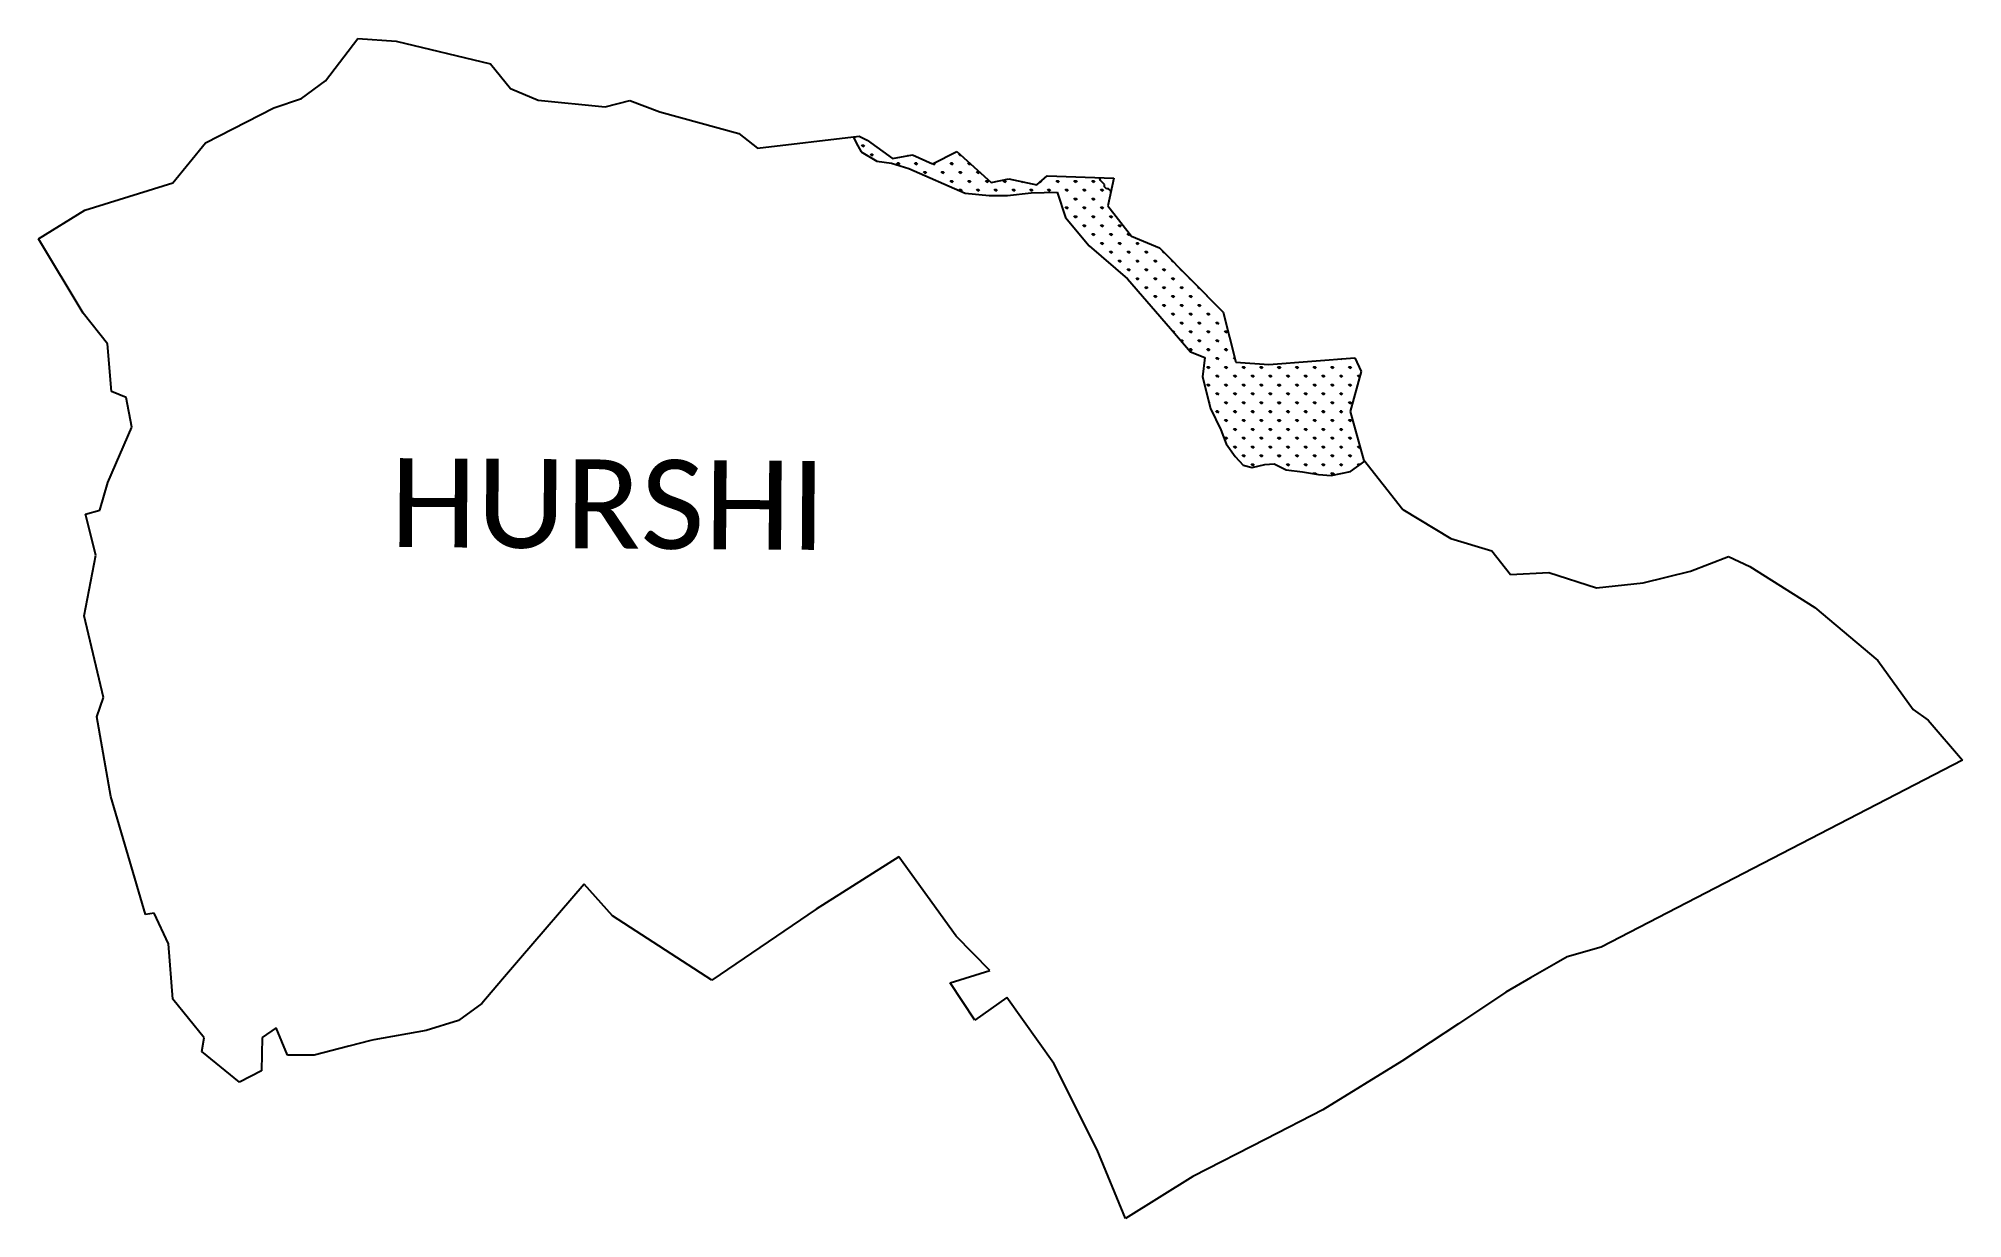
# Model space of a CAD drawing. Header units: metres. Extents: x 322964 to 326866, y 1820442 to 1822835.
import ezdxf

# ---------------------------------------------------------------- set-up
doc = ezdxf.new("R2010")
doc.units = ezdxf.units.M
doc.layers.add('MANGROOVES', color=112, linetype='Continuous')
doc.layers.add('VILLAGE NAME', color=250, linetype='Continuous')
doc.styles.add('MtXpl_Calibri', font='calibri.ttf')

msp = doc.modelspace()

# ---------------------------------------------------------------- linework, layer by layer
at = {"color": 3}
for p, q in [((323546, 1822749.2), (323611.6, 1822834.8)), ((323611.6, 1822834.8), (323688.9, 1822829.4)), ((323688.9, 1822829.4), (323880.6, 1822783.7)), ((323880.6, 1822783.7), (323921, 1822733.2)), ((323497.4, 1822713.1), (323546, 1822749.2)), ((323921, 1822733.2), (323977, 1822710)), ((323302.5, 1822623.5), (323440.9, 1822694.1)), ((323440.9, 1822694.1), (323497.4, 1822713.1)), ((323977, 1822710), (324112.8, 1822696.3)), ((324112.8, 1822696.3), (324162.9, 1822709.3)), ((324162.9, 1822709.3), (324224.2, 1822686.3)), ((324224.2, 1822686.3), (324383.8, 1822642.2)), ((323236.4, 1822542.1), (323302.5, 1822623.5)), ((324383.8, 1822642.2), (324421.9, 1822612.6)), ((324421.9, 1822612.6), (324628.2, 1822636.4)), ((324628.2, 1822636.4), (324644.2, 1822628.7)), ((324644.2, 1822628.7), (324695.8, 1822591.5)), ((324695.8, 1822591.5), (324736.5, 1822599)), ((324736.5, 1822599), (324776.9, 1822580.7)), ((324776.9, 1822580.7), (324826.2, 1822605.7)), ((324826.2, 1822605.7), (324895.8, 1822542.5)), ((323057.9, 1822486.9), (323236.4, 1822542.1)), ((324895.8, 1822542.5), (324931.5, 1822550.1)), ((324931.5, 1822550.1), (324988.5, 1822538.1)), ((324988.5, 1822538.1), (325009.4, 1822556.1)), ((325009.4, 1822556.1), (325145, 1822551.5)), ((325145, 1822551.5), (325132.3, 1822495.4)), ((322963.7, 1822428.4), (323057.9, 1822486.9)), ((325132.3, 1822495.4), (325180.8, 1822433.8)), ((323054.6, 1822277.8), (322963.7, 1822428.4)), ((325180.8, 1822433.8), (325237.4, 1822410.3)), ((325237.4, 1822410.3), (325366.7, 1822280)), ((323103.7, 1822215.7), (323054.6, 1822277.8)), ((325366.7, 1822280), (325392.1, 1822178.2)), ((323111.9, 1822119), (323103.7, 1822215.7)), ((325459.2, 1822173.7), (325633.3, 1822187.2)), ((325633.3, 1822187.2), (325646.5, 1822159.4)), ((325392.1, 1822178.2), (325459.2, 1822173.7)), ((325646.5, 1822159.4), (325623.9, 1822078.1)), ((323141.8, 1822106.7), (323111.9, 1822119)), ((323153.2, 1822046.3), (323141.8, 1822106.7)), ((325623.9, 1822078.1), (325651, 1821981)), ((323104.2, 1821934.1), (323153.2, 1822046.3)), ((325651, 1821981), (325730.8, 1821879.8)), ((323088, 1821878.5), (323104.2, 1821934.1)), ((323059.2, 1821870.5), (323088, 1821878.5)), ((325730.8, 1821879.8), (325828.5, 1821821.1)), ((323080.3, 1821787.4), (323059.2, 1821870.5)), ((325828.5, 1821821.1), (325911.2, 1821796.1)), ((325911.2, 1821796.1), (325949.4, 1821747.6)), ((323056.1, 1821664.2), (323080.3, 1821787.4)), ((326218.1, 1821730.9), (326314.2, 1821754.8)), ((326314.2, 1821754.8), (326391.3, 1821784.1)), ((326391.3, 1821784.1), (326434.5, 1821764.4)), ((326434.5, 1821764.4), (326566.8, 1821681)), ((325949.4, 1821747.6), (326026.9, 1821752.1)), ((326026.9, 1821752.1), (326124, 1821720.9)), ((326124, 1821720.9), (326218.1, 1821730.9)), ((326566.8, 1821681), (326694.1, 1821573.8)), ((323095.7, 1821498.1), (323056.1, 1821664.2)), ((326694.1, 1821573.8), (326766.1, 1821473.9)), ((323082.3, 1821459.4), (323095.7, 1821498.1)), ((323110.1, 1821297.4), (323082.3, 1821459.4)), ((326766.1, 1821473.9), (326796.1, 1821452.3)), ((326796.1, 1821452.3), (326866, 1821371.5)), ((326866, 1821371.5), (326133.1, 1820992.3)), ((323180.4, 1821058.7), (323110.1, 1821297.4)), ((324708.5, 1821175.4), (324541.2, 1821069.2)), ((324825.1, 1821014.3), (324708.5, 1821175.4)), ((324070.5, 1821119.8), (323941.3, 1820969.7)), ((324127.9, 1821055.5), (324070.5, 1821119.8)), ((323198, 1821061), (323180.4, 1821058.7)), ((323227.4, 1820999), (323198, 1821061)), ((324329.2, 1820925.4), (324127.9, 1821055.5)), ((324541.2, 1821069.2), (324329.2, 1820925.4)), ((324893.5, 1820945), (324825.1, 1821014.3)), ((323236, 1820886.7), (323227.4, 1820999)), ((326133.1, 1820992.3), (326063.9, 1820972.4)), ((323941.3, 1820969.7), (323904.8, 1820927.2)), ((324812.8, 1820919.8), (324893.5, 1820945)), ((326041.6, 1820959.7), (325989.6, 1820929.9)), ((326063.9, 1820972.4), (326041.6, 1820959.7)), ((323904.8, 1820927.2), (323862.6, 1820878.1)), ((324863, 1820843.9), (324812.8, 1820919.8)), ((325940.1, 1820901), (325843.6, 1820836.9)), ((325989.6, 1820929.9), (325940.1, 1820901)), ((323299.8, 1820808.4), (323236, 1820886.7)), ((323862.6, 1820878.1), (323815.4, 1820843.6)), ((324927.8, 1820890.1), (324863, 1820843.9)), ((325023.2, 1820756.5), (324927.8, 1820890.1)), ((323445.8, 1820828.7), (323417.3, 1820809)), ((323468.9, 1820773.3), (323445.8, 1820828.7)), ((323750.1, 1820823.2), (323643.9, 1820803.9)), ((323815.4, 1820843.6), (323750.1, 1820823.2)), ((325843.6, 1820836.9), (325728.8, 1820760.7)), ((323295.2, 1820780.6), (323299.8, 1820808.4)), ((323371.6, 1820718.2), (323295.2, 1820780.6)), ((323417.3, 1820809), (323416.3, 1820741.7)), ((323592.8, 1820791.3), (323522.5, 1820773.3)), ((323637.8, 1820802.8), (323592.8, 1820791.3)), ((323643.9, 1820803.9), (323637.8, 1820802.8)), ((323416.3, 1820741.7), (323371.6, 1820718.2)), ((323522.5, 1820773.3), (323468.9, 1820773.3)), ((325111, 1820580.9), (325023.2, 1820756.5)), ((325728.8, 1820760.7), (325568.3, 1820662)), ((325568.3, 1820662), (325453.1, 1820603.1)), ((325453.1, 1820603.1), (325304.7, 1820527.3)), ((325168.5, 1820441.9), (325111, 1820580.9)), ((325304.7, 1820527.3), (325168.5, 1820441.9))]:
    msp.add_line(p, q, dxfattribs=at)
at = {"layer": 'MANGROOVES'}
for p, q in [((324616.4, 1822635), (324622.3, 1822623.3)), ((324622.3, 1822623.3), (324632.5, 1822605)), ((324632.5, 1822605), (324664.1, 1822585.9)), ((324664.1, 1822585.9), (324693.7, 1822581.9)), ((324693.7, 1822581.9), (324728.7, 1822570.9)), ((324728.7, 1822570.9), (324843.3, 1822521.3)), ((325117.9, 1822546.6), (325115.9, 1822552.7)), ((325122, 1822542.5), (325117.9, 1822546.6)), ((325126.1, 1822538.4), (325122, 1822542.5)), ((325126, 1822534.3), (325126.1, 1822538.4)), ((324843.3, 1822521.3), (324892.2, 1822516.2)), ((324892.2, 1822516.2), (324928.8, 1822516.6)), ((324928.8, 1822516.6), (324977, 1822521.8)), ((324977, 1822521.8), (325030.1, 1822523.5)), ((325030.1, 1822523.5), (325046.5, 1822471.7)), ((325130.1, 1822530.2), (325126, 1822534.3)), ((325134.2, 1822530.2), (325130.1, 1822530.2)), ((325138.3, 1822526.1), (325134.2, 1822530.2)), ((325138.7, 1822523.5), (325138.3, 1822526.1)), ((325046.5, 1822471.7), (325094.9, 1822414.2)), ((325094.9, 1822414.2), (325172.3, 1822347.4)), ((325172.3, 1822347.4), (325259.6, 1822246.8)), ((325259.6, 1822246.8), (325300, 1822199.5)), ((325300, 1822199.5), (325329.6, 1822187.9)), ((325329.6, 1822187.9), (325324.5, 1822148.8)), ((325324.5, 1822148.8), (325340.7, 1822084.5)), ((325340.7, 1822084.5), (325361.6, 1822041.4)), ((325361.6, 1822041.4), (325372.4, 1822012.8)), ((325372.4, 1822012.8), (325390.6, 1821987.3)), ((325390.6, 1821987.3), (325407.3, 1821969.3)), ((325407.3, 1821969.3), (325425.3, 1821964.8)), ((325425.3, 1821964.8), (325450.9, 1821971.1)), ((325450.9, 1821971.1), (325469.6, 1821972.2)), ((325469.6, 1821972.2), (325494.4, 1821960.4)), ((325494.4, 1821960.4), (325527.1, 1821956.2)), ((325527.1, 1821956.2), (325559.8, 1821950.5)), ((325559.8, 1821950.5), (325585.7, 1821948.8)), ((325585.7, 1821948.8), (325624.9, 1821956.9)), ((325624.9, 1821956.9), (325653.8, 1821977.6))]:
    msp.add_line(p, q, dxfattribs=at)
at = {"layer": 'MANGROOVES', "linetype": 'Continuous'}
for p, q in [((324618.3, 1822632.8), (324616.7, 1822634.4)), ((324618.3, 1822632.8), (324621, 1822635.5)), ((324618.3, 1822632.8), (324618.3, 1822635.2)), ((324636.3, 1822614.8), (324632.9, 1822618.2)), ((324636.3, 1822614.8), (324636.3, 1822619.6)), ((324636.3, 1822614.8), (324639.6, 1822618.2)), ((324654.2, 1822596.9), (324650.9, 1822600.2)), ((324654.2, 1822596.9), (324654.2, 1822601.6)), ((324654.2, 1822596.9), (324657.6, 1822600.2)), ((324708.1, 1822578.9), (324704.7, 1822582.3)), ((324708.1, 1822578.9), (324708.1, 1822583.7)), ((324708.1, 1822578.9), (324711.5, 1822582.3)), ((324726.1, 1822596.9), (324725.8, 1822597.1)), ((324726.1, 1822596.9), (324726.4, 1822597.2)), ((324726.1, 1822596.9), (324726.1, 1822597.1)), ((324744, 1822578.9), (324740.7, 1822582.3)), ((324744, 1822578.9), (324744, 1822583.7)), ((324744, 1822578.9), (324747.4, 1822582.3)), ((324779.9, 1822578.9), (324777.7, 1822581.1)), ((324779.9, 1822578.9), (324783.3, 1822582.3)), ((324779.9, 1822578.9), (324779.9, 1822582.2)), ((324815.9, 1822578.9), (324812.5, 1822582.3)), ((324815.9, 1822578.9), (324815.9, 1822583.7)), ((324815.9, 1822578.9), (324819.2, 1822582.3)), ((324833.8, 1822596.9), (324830.5, 1822600.2)), ((324833.8, 1822596.9), (324833.8, 1822598.8)), ((324833.8, 1822596.9), (324834.8, 1822597.9)), ((324851.8, 1822578.9), (324848.4, 1822582.3)), ((324851.8, 1822578.9), (324851.8, 1822582.5)), ((324851.8, 1822578.9), (324853.7, 1822580.8)), ((324762, 1822560.9), (324758.6, 1822564.3)), ((324762, 1822560.9), (324762, 1822565.7)), ((324762, 1822560.9), (324765.3, 1822564.3)), ((324797.9, 1822560.9), (324794.5, 1822564.3)), ((324797.9, 1822560.9), (324797.9, 1822565.7)), ((324797.9, 1822560.9), (324801.3, 1822564.3)), ((324815.9, 1822543), (324812.5, 1822546.3)), ((324815.9, 1822543), (324815.9, 1822547.7)), ((324815.9, 1822543), (324819.2, 1822546.3)), ((324833.8, 1822560.9), (324830.5, 1822564.3)), ((324833.8, 1822560.9), (324833.8, 1822565.7)), ((324833.8, 1822560.9), (324837.2, 1822564.3)), ((324851.8, 1822543), (324848.4, 1822546.3)), ((324851.8, 1822543), (324851.8, 1822547.7)), ((324851.8, 1822543), (324855.2, 1822546.3)), ((324869.7, 1822560.9), (324866.4, 1822564.3)), ((324869.7, 1822560.9), (324869.7, 1822565.7)), ((324869.7, 1822560.9), (324872.5, 1822563.7)), ((324887.7, 1822543), (324884.3, 1822546.3)), ((324887.7, 1822543), (324887.7, 1822547.7)), ((324887.7, 1822543), (324891.1, 1822546.3)), ((324923.6, 1822543), (324920.3, 1822546.3)), ((324923.6, 1822543), (324923.6, 1822547.7)), ((324923.6, 1822543), (324927, 1822546.3)), ((324959.5, 1822543), (324958, 1822544.5)), ((324959.5, 1822543), (324959.5, 1822544.2)), ((324959.5, 1822543), (324960.5, 1822544)), ((324995.5, 1822543), (324994.9, 1822543.6)), ((324995.5, 1822543), (324998.8, 1822546.3)), ((324995.5, 1822543), (324995.5, 1822544.1)), ((325031.4, 1822543), (325028, 1822546.3)), ((325031.4, 1822543), (325031.4, 1822547.7)), ((325031.4, 1822543), (325034.8, 1822546.3)), ((325067.3, 1822543), (325063.9, 1822546.3)), ((325067.3, 1822543), (325067.3, 1822547.7)), ((325067.3, 1822543), (325070.7, 1822546.3)), ((325103.2, 1822543), (325099.9, 1822546.3)), ((325103.2, 1822543), (325103.2, 1822547.7)), ((325103.2, 1822543), (325106.6, 1822546.3)), ((324833.1, 1822525.7), (324830.5, 1822528.4)), ((324833.8, 1822525.4), (324833.8, 1822529.8)), ((324834.1, 1822525.3), (324837.2, 1822528.4)), ((324869.7, 1822525), (324866.4, 1822528.4)), ((324869.7, 1822525), (324869.7, 1822529.8)), ((324869.7, 1822525), (324873.1, 1822528.4)), ((324905.7, 1822525), (324902.3, 1822528.4)), ((324905.7, 1822525), (324905.7, 1822529.8)), ((324905.7, 1822525), (324909, 1822528.4)), ((324941.6, 1822525), (324938.2, 1822528.4)), ((324941.6, 1822525), (324941.6, 1822529.8)), ((324941.6, 1822525), (324945, 1822528.4)), ((324977.5, 1822525), (324974.1, 1822528.4)), ((324977.5, 1822525), (324977.5, 1822529.8)), ((324977.5, 1822525), (324980.9, 1822528.4)), ((325013.4, 1822525), (325010.1, 1822528.4)), ((325013.4, 1822525), (325013.4, 1822529.8)), ((325013.4, 1822525), (325016.8, 1822528.4)), ((325034.4, 1822510), (325034.8, 1822510.4)), ((325049.4, 1822525), (325046, 1822528.4)), ((325049.4, 1822525), (325049.4, 1822529.8)), ((325049.4, 1822525), (325052.7, 1822528.4)), ((325067.3, 1822507.1), (325063.9, 1822510.4)), ((325067.3, 1822507.1), (325067.3, 1822511.8)), ((325067.3, 1822507.1), (325070.7, 1822510.4)), ((325085.3, 1822525), (325081.9, 1822528.4)), ((325085.3, 1822525), (325085.3, 1822529.8)), ((325085.3, 1822525), (325088.6, 1822528.4)), ((325103.2, 1822507.1), (325099.9, 1822510.4)), ((325103.2, 1822507.1), (325103.2, 1822511.8)), ((325103.2, 1822507.1), (325106.6, 1822510.4)), ((325121.2, 1822525), (325117.8, 1822528.4)), ((325121.2, 1822525), (325121.2, 1822529.8)), ((325121.2, 1822525), (325124.6, 1822528.4)), ((325049.4, 1822489.1), (325046, 1822492.5)), ((325049.4, 1822489.1), (325049.4, 1822493.9)), ((325049.4, 1822489.1), (325052.7, 1822492.5)), ((325067.3, 1822471.1), (325063.9, 1822474.5)), ((325067.3, 1822471.1), (325067.3, 1822475.9)), ((325067.3, 1822471.1), (325070.7, 1822474.5)), ((325085.3, 1822489.1), (325081.9, 1822492.5)), ((325085.3, 1822489.1), (325085.3, 1822493.9)), ((325085.3, 1822489.1), (325088.6, 1822492.5)), ((325085.3, 1822453.2), (325085.3, 1822457.9)), ((325103.2, 1822471.1), (325099.9, 1822474.5)), ((325103.2, 1822471.1), (325103.2, 1822475.9)), ((325103.2, 1822471.1), (325106.6, 1822474.5)), ((325121.2, 1822489.1), (325117.8, 1822492.5)), ((325121.2, 1822489.1), (325121.2, 1822493.9)), ((325121.2, 1822489.1), (325124.6, 1822492.5)), ((325121.2, 1822453.2), (325121.2, 1822457.9)), ((325139.2, 1822471.1), (325135.8, 1822474.5)), ((325139.2, 1822471.1), (325139.2, 1822475.9)), ((325139.2, 1822471.1), (325142.5, 1822474.5)), ((325157.1, 1822453.2), (325157.1, 1822457.9)), ((325085.3, 1822453.2), (325081.9, 1822456.5)), ((325085.3, 1822453.2), (325088.6, 1822456.5)), ((325103.2, 1822435.2), (325099.9, 1822438.6)), ((325103.2, 1822435.2), (325103.2, 1822440)), ((325103.2, 1822435.2), (325106.6, 1822438.6)), ((325121.2, 1822453.2), (325117.8, 1822456.5)), ((325121.2, 1822417.3), (325117.8, 1822420.6)), ((325121.2, 1822453.2), (325124.6, 1822456.5)), ((325121.2, 1822417.3), (325121.2, 1822422)), ((325121.2, 1822417.3), (325124.6, 1822420.6)), ((325139.2, 1822435.2), (325135.8, 1822438.6)), ((325139.2, 1822435.2), (325139.2, 1822440)), ((325139.2, 1822435.2), (325142.5, 1822438.6)), ((325157.1, 1822453.2), (325153.7, 1822456.5)), ((325157.1, 1822417.3), (325153.7, 1822420.6)), ((325157.1, 1822453.2), (325160.5, 1822456.5)), ((325157.1, 1822417.3), (325157.1, 1822422)), ((325157.1, 1822417.3), (325160.5, 1822420.6)), ((325175.1, 1822435.2), (325171.7, 1822438.6)), ((325175.1, 1822435.2), (325175.1, 1822440)), ((325175.1, 1822435.2), (325177.7, 1822437.8)), ((325193, 1822417.3), (325189.7, 1822420.6)), ((325193, 1822417.3), (325193, 1822422)), ((325193, 1822417.3), (325196.4, 1822420.6)), ((325139.2, 1822399.3), (325135.8, 1822402.7)), ((325139.2, 1822399.3), (325139.2, 1822404.1)), ((325139.2, 1822399.3), (325142.5, 1822402.7)), ((325157.1, 1822381.3), (325153.7, 1822384.7)), ((325157.1, 1822381.3), (325157.1, 1822386.1)), ((325157.1, 1822381.3), (325160.5, 1822384.7)), ((325175.1, 1822399.3), (325171.7, 1822402.7)), ((325175.1, 1822399.3), (325175.1, 1822404.1)), ((325175.1, 1822399.3), (325178.4, 1822402.7)), ((325193, 1822381.3), (325189.7, 1822384.7)), ((325193, 1822381.3), (325193, 1822386.1)), ((325193, 1822381.3), (325196.4, 1822384.7)), ((325211, 1822399.3), (325207.6, 1822402.7)), ((325211, 1822399.3), (325211, 1822404.1)), ((325211, 1822399.3), (325214.4, 1822402.7)), ((325229, 1822381.3), (325225.6, 1822384.7)), ((325229, 1822381.3), (325229, 1822386.1)), ((325229, 1822381.3), (325232.3, 1822384.7)), ((325246.9, 1822399.3), (325243.5, 1822402.7)), ((325246.9, 1822399.3), (325246.9, 1822400.7)), ((325246.9, 1822399.3), (325247.6, 1822400)), ((325264.9, 1822381.3), (325261.5, 1822384.7)), ((325264.9, 1822381.3), (325264.9, 1822382.6)), ((325264.9, 1822381.3), (325265.5, 1822382)), ((325175.1, 1822363.4), (325171.7, 1822366.7)), ((325175.1, 1822363.4), (325175.1, 1822368.1)), ((325175.1, 1822363.4), (325178.4, 1822366.7)), ((325193, 1822345.4), (325189.7, 1822348.8)), ((325193, 1822345.4), (325193, 1822350.2)), ((325193, 1822345.4), (325196.4, 1822348.8)), ((325211, 1822363.4), (325207.6, 1822366.7)), ((325211, 1822363.4), (325211, 1822368.1)), ((325211, 1822363.4), (325214.4, 1822366.7)), ((325229, 1822345.4), (325225.6, 1822348.8)), ((325229, 1822345.4), (325229, 1822350.2)), ((325229, 1822345.4), (325232.3, 1822348.8)), ((325246.9, 1822363.4), (325243.5, 1822366.7)), ((325246.9, 1822363.4), (325246.9, 1822368.1)), ((325246.9, 1822363.4), (325250.3, 1822366.7)), ((325264.9, 1822345.4), (325261.5, 1822348.8)), ((325264.9, 1822345.4), (325264.9, 1822350.2)), ((325264.9, 1822345.4), (325268.2, 1822348.8)), ((325282.8, 1822363.4), (325279.5, 1822366.7)), ((325282.8, 1822363.4), (325282.8, 1822364.5)), ((325282.8, 1822363.4), (325283.4, 1822363.9)), ((325300.8, 1822345.4), (325297.4, 1822348.8)), ((325300.8, 1822345.4), (325300.8, 1822346.4)), ((325300.8, 1822345.4), (325301.3, 1822345.9)), ((325211, 1822327.5), (325207.6, 1822330.8)), ((325211, 1822327.5), (325211, 1822332.2)), ((325211, 1822327.5), (325214.4, 1822330.8)), ((325229, 1822309.5), (325225.6, 1822312.9)), ((325229, 1822309.5), (325229, 1822314.3)), ((325229, 1822309.5), (325232.3, 1822312.9)), ((325246.9, 1822327.5), (325243.5, 1822330.8)), ((325246.9, 1822327.5), (325246.9, 1822332.2)), ((325246.9, 1822327.5), (325250.3, 1822330.8)), ((325264.9, 1822309.5), (325261.5, 1822312.9)), ((325264.9, 1822309.5), (325264.9, 1822314.3)), ((325264.9, 1822309.5), (325268.2, 1822312.9)), ((325282.8, 1822327.5), (325279.5, 1822330.8)), ((325282.8, 1822327.5), (325282.8, 1822332.2)), ((325282.8, 1822327.5), (325286.2, 1822330.8)), ((325300.8, 1822309.5), (325297.4, 1822312.9)), ((325300.8, 1822309.5), (325300.8, 1822314.3)), ((325300.8, 1822309.5), (325304.2, 1822312.9)), ((325318.8, 1822327.5), (325315.4, 1822330.8)), ((325318.8, 1822327.5), (325318.8, 1822328.3)), ((325318.8, 1822327.5), (325319.2, 1822327.9)), ((325336.7, 1822309.5), (325333.4, 1822312.9)), ((325336.7, 1822309.5), (325336.7, 1822310.2)), ((325336.7, 1822309.5), (325337.1, 1822309.8)), ((325246.9, 1822291.5), (325243.5, 1822294.9)), ((325246.9, 1822291.5), (325246.9, 1822296.3)), ((325246.9, 1822291.5), (325250.3, 1822294.9)), ((325264.9, 1822273.6), (325261.5, 1822276.9)), ((325264.9, 1822273.6), (325264.9, 1822278.3)), ((325264.9, 1822273.6), (325268.2, 1822276.9)), ((325282.8, 1822291.5), (325279.5, 1822294.9)), ((325282.8, 1822291.5), (325282.8, 1822296.3)), ((325282.8, 1822291.5), (325286.2, 1822294.9)), ((325300.8, 1822273.6), (325297.4, 1822276.9)), ((325300.8, 1822273.6), (325300.8, 1822278.3)), ((325300.8, 1822273.6), (325304.2, 1822276.9)), ((325318.8, 1822291.5), (325315.4, 1822294.9)), ((325318.8, 1822291.5), (325318.8, 1822296.3)), ((325318.8, 1822291.5), (325322.1, 1822294.9)), ((325336.7, 1822273.6), (325333.4, 1822276.9)), ((325336.7, 1822273.6), (325336.7, 1822278.3)), ((325336.7, 1822273.6), (325340.1, 1822276.9)), ((325354.7, 1822291.5), (325351.3, 1822294.9)), ((325354.7, 1822291.5), (325354.7, 1822292.1)), ((325354.7, 1822291.5), (325355, 1822291.8)), ((325249.6, 1822258.3), (325250.3, 1822259)), ((325264.9, 1822240.6), (325264.9, 1822242.4)), ((325266.3, 1822239), (325268.2, 1822241)), ((325282.8, 1822255.6), (325279.5, 1822259)), ((325282.8, 1822255.6), (325282.8, 1822260.4)), ((325282.8, 1822255.6), (325286.2, 1822259)), ((325282.8, 1822219.7), (325282.8, 1822224.5)), ((325282.8, 1822219.7), (325286.2, 1822223.1)), ((325300.8, 1822237.7), (325297.4, 1822241)), ((325300.8, 1822237.7), (325300.8, 1822242.4)), ((325300.8, 1822237.7), (325304.2, 1822241)), ((325318.8, 1822255.6), (325315.4, 1822259)), ((325318.8, 1822219.7), (325315.4, 1822223.1)), ((325318.8, 1822255.6), (325318.8, 1822260.4)), ((325318.8, 1822255.6), (325322.1, 1822259)), ((325318.8, 1822219.7), (325318.8, 1822224.5)), ((325318.8, 1822219.7), (325322.1, 1822223.1)), ((325336.7, 1822237.7), (325333.4, 1822241)), ((325336.7, 1822237.7), (325336.7, 1822242.4)), ((325336.7, 1822237.7), (325340.1, 1822241)), ((325354.7, 1822255.6), (325351.3, 1822259)), ((325354.7, 1822219.7), (325351.3, 1822223.1)), ((325354.7, 1822255.6), (325354.7, 1822260.4)), ((325354.7, 1822255.6), (325358, 1822259)), ((325354.7, 1822219.7), (325354.7, 1822224.5)), ((325354.7, 1822219.7), (325358, 1822223.1)), ((325372.6, 1822237.7), (325369.3, 1822241)), ((325372.6, 1822237.7), (325372.6, 1822242.4)), ((325372.6, 1822237.7), (325376, 1822241)), ((325282.8, 1822219.7), (325282.3, 1822220.2)), ((325300.8, 1822201.7), (325297.4, 1822205.1)), ((325300.8, 1822201.7), (325300.8, 1822206.5)), ((325300.8, 1822201.7), (325304.2, 1822205.1)), ((325336.7, 1822201.7), (325333.4, 1822205.1)), ((325336.7, 1822201.7), (325336.7, 1822206.5)), ((325336.7, 1822201.7), (325340.1, 1822205.1)), ((325354.7, 1822183.8), (325351.3, 1822187.1)), ((325354.7, 1822183.8), (325354.7, 1822188.5)), ((325354.7, 1822183.8), (325358, 1822187.1)), ((325372.6, 1822201.7), (325369.3, 1822205.1)), ((325372.6, 1822201.7), (325372.6, 1822206.5)), ((325372.6, 1822201.7), (325376, 1822205.1)), ((325390.6, 1822183.8), (325387.2, 1822187.1)), ((325390.6, 1822183.8), (325390.6, 1822184.2)), ((325606.1, 1822183.8), (325604.9, 1822185)), ((325606.1, 1822183.8), (325607.6, 1822185.2)), ((325606.1, 1822183.8), (325606.1, 1822185.1)), ((325336.7, 1822165.8), (325333.4, 1822169.2)), ((325336.7, 1822165.8), (325336.7, 1822170.6)), ((325336.7, 1822165.8), (325340.1, 1822169.2)), ((325354.7, 1822147.8), (325351.3, 1822151.2)), ((325354.7, 1822147.8), (325354.7, 1822152.6)), ((325354.7, 1822147.8), (325358, 1822151.2)), ((325372.6, 1822165.8), (325369.3, 1822169.2)), ((325372.6, 1822165.8), (325372.6, 1822170.6)), ((325372.6, 1822165.8), (325376, 1822169.2)), ((325390.6, 1822147.8), (325387.2, 1822151.2)), ((325390.6, 1822183.8), (325390.7, 1822183.8)), ((325390.6, 1822147.8), (325390.6, 1822152.6)), ((325390.6, 1822147.8), (325394, 1822151.2)), ((325408.6, 1822165.8), (325405.2, 1822169.2)), ((325408.6, 1822165.8), (325408.6, 1822170.6)), ((325408.6, 1822165.8), (325411.9, 1822169.2)), ((325426.5, 1822147.8), (325423.2, 1822151.2)), ((325426.5, 1822147.8), (325426.5, 1822152.6)), ((325426.5, 1822147.8), (325429.9, 1822151.2)), ((325444.5, 1822165.8), (325441.1, 1822169.2)), ((325444.5, 1822165.8), (325444.5, 1822170.6)), ((325444.5, 1822165.8), (325447.8, 1822169.2)), ((325462.4, 1822147.8), (325459.1, 1822151.2)), ((325462.4, 1822147.8), (325462.4, 1822152.6)), ((325462.4, 1822147.8), (325465.8, 1822151.2)), ((325480.4, 1822165.8), (325477, 1822169.2)), ((325480.4, 1822165.8), (325480.4, 1822170.6)), ((325480.4, 1822165.8), (325483.8, 1822169.2)), ((325498.4, 1822147.8), (325495, 1822151.2)), ((325498.4, 1822147.8), (325498.4, 1822152.6)), ((325498.4, 1822147.8), (325501.7, 1822151.2)), ((325516.3, 1822165.8), (325513, 1822169.2)), ((325516.3, 1822165.8), (325516.3, 1822170.6)), ((325516.3, 1822165.8), (325519.7, 1822169.2)), ((325534.3, 1822147.8), (325530.9, 1822151.2)), ((325534.3, 1822147.8), (325534.3, 1822152.6)), ((325534.3, 1822147.8), (325537.7, 1822151.2)), ((325552.2, 1822165.8), (325548.9, 1822169.2)), ((325552.2, 1822165.8), (325552.2, 1822170.6)), ((325552.2, 1822165.8), (325555.6, 1822169.2)), ((325570.2, 1822147.8), (325566.8, 1822151.2)), ((325570.2, 1822147.8), (325570.2, 1822152.6)), ((325570.2, 1822147.8), (325573.6, 1822151.2)), ((325588.2, 1822165.8), (325584.8, 1822169.2)), ((325588.2, 1822165.8), (325588.2, 1822170.6)), ((325588.2, 1822165.8), (325591.5, 1822169.2)), ((325606.1, 1822147.8), (325602.8, 1822151.2)), ((325606.1, 1822147.8), (325606.1, 1822152.6)), ((325606.1, 1822147.8), (325609.5, 1822151.2)), ((325624.1, 1822165.8), (325620.7, 1822169.2)), ((325624.1, 1822165.8), (325624.1, 1822170.6)), ((325624.1, 1822165.8), (325627.5, 1822169.2)), ((325642, 1822147.8), (325638.7, 1822151.2)), ((325642, 1822147.8), (325642, 1822152.6)), ((325642, 1822147.8), (325643.7, 1822149.5)), ((325336.7, 1822129.9), (325333.4, 1822133.3)), ((325336.7, 1822129.9), (325336.7, 1822134.7)), ((325336.7, 1822129.9), (325340.1, 1822133.3)), ((325354.7, 1822111.9), (325351.3, 1822115.3)), ((325354.7, 1822111.9), (325354.7, 1822116.7)), ((325354.7, 1822111.9), (325358, 1822115.3)), ((325372.6, 1822129.9), (325369.3, 1822133.3)), ((325372.6, 1822129.9), (325372.6, 1822134.7)), ((325372.6, 1822129.9), (325376, 1822133.3)), ((325390.6, 1822111.9), (325387.2, 1822115.3)), ((325390.6, 1822111.9), (325390.6, 1822116.7)), ((325390.6, 1822111.9), (325394, 1822115.3)), ((325408.6, 1822129.9), (325405.2, 1822133.3)), ((325408.6, 1822129.9), (325408.6, 1822134.7)), ((325408.6, 1822129.9), (325411.9, 1822133.3)), ((325426.5, 1822111.9), (325423.2, 1822115.3)), ((325426.5, 1822111.9), (325426.5, 1822116.7)), ((325426.5, 1822111.9), (325429.9, 1822115.3)), ((325444.5, 1822129.9), (325441.1, 1822133.3)), ((325444.5, 1822129.9), (325444.5, 1822134.7)), ((325444.5, 1822129.9), (325447.8, 1822133.3)), ((325462.4, 1822111.9), (325459.1, 1822115.3)), ((325462.4, 1822111.9), (325462.4, 1822116.7)), ((325462.4, 1822111.9), (325465.8, 1822115.3)), ((325480.4, 1822129.9), (325477, 1822133.3)), ((325480.4, 1822129.9), (325480.4, 1822134.7)), ((325480.4, 1822129.9), (325483.8, 1822133.3)), ((325498.4, 1822111.9), (325495, 1822115.3)), ((325498.4, 1822111.9), (325498.4, 1822116.7)), ((325498.4, 1822111.9), (325501.7, 1822115.3)), ((325516.3, 1822129.9), (325513, 1822133.3)), ((325516.3, 1822129.9), (325516.3, 1822134.7)), ((325516.3, 1822129.9), (325519.7, 1822133.3)), ((325534.3, 1822111.9), (325530.9, 1822115.3)), ((325534.3, 1822111.9), (325534.3, 1822116.7)), ((325534.3, 1822111.9), (325537.7, 1822115.3)), ((325552.2, 1822129.9), (325548.9, 1822133.3)), ((325552.2, 1822129.9), (325552.2, 1822134.7)), ((325552.2, 1822129.9), (325555.6, 1822133.3)), ((325570.2, 1822111.9), (325566.8, 1822115.3)), ((325570.2, 1822111.9), (325570.2, 1822116.7)), ((325570.2, 1822111.9), (325573.6, 1822115.3)), ((325588.2, 1822129.9), (325584.8, 1822133.3)), ((325588.2, 1822129.9), (325588.2, 1822134.7)), ((325588.2, 1822129.9), (325591.5, 1822133.3)), ((325606.1, 1822111.9), (325602.8, 1822115.3)), ((325606.1, 1822111.9), (325606.1, 1822116.7)), ((325606.1, 1822111.9), (325609.5, 1822115.3)), ((325624.1, 1822129.9), (325620.7, 1822133.3)), ((325624.1, 1822129.9), (325624.1, 1822134.7)), ((325624.1, 1822129.9), (325627.5, 1822133.3)), ((325338, 1822095.2), (325340.1, 1822097.3)), ((325354.7, 1822076), (325351.3, 1822079.4)), ((325354.7, 1822076), (325354.7, 1822080.8)), ((325354.7, 1822076), (325358, 1822079.4)), ((325372.6, 1822094), (325369.3, 1822097.3)), ((325372.6, 1822094), (325372.6, 1822098.7)), ((325372.6, 1822094), (325376, 1822097.3)), ((325390.6, 1822076), (325387.2, 1822079.4)), ((325390.6, 1822076), (325390.6, 1822080.8)), ((325390.6, 1822076), (325394, 1822079.4)), ((325408.6, 1822094), (325405.2, 1822097.3)), ((325408.6, 1822094), (325408.6, 1822098.7)), ((325408.6, 1822094), (325411.9, 1822097.3)), ((325426.5, 1822076), (325423.2, 1822079.4)), ((325426.5, 1822076), (325426.5, 1822080.8)), ((325426.5, 1822076), (325429.9, 1822079.4)), ((325444.5, 1822094), (325441.1, 1822097.3)), ((325444.5, 1822094), (325444.5, 1822098.7)), ((325444.5, 1822094), (325447.8, 1822097.3)), ((325462.4, 1822076), (325459.1, 1822079.4)), ((325462.4, 1822076), (325462.4, 1822080.8)), ((325462.4, 1822076), (325465.8, 1822079.4)), ((325480.4, 1822094), (325477, 1822097.3)), ((325480.4, 1822094), (325480.4, 1822098.7)), ((325480.4, 1822094), (325483.8, 1822097.3)), ((325498.4, 1822076), (325495, 1822079.4)), ((325498.4, 1822076), (325498.4, 1822080.8)), ((325498.4, 1822076), (325501.7, 1822079.4)), ((325516.3, 1822094), (325513, 1822097.3)), ((325516.3, 1822094), (325516.3, 1822098.7)), ((325516.3, 1822094), (325519.7, 1822097.3)), ((325534.3, 1822076), (325530.9, 1822079.4)), ((325534.3, 1822076), (325534.3, 1822080.8)), ((325534.3, 1822076), (325537.7, 1822079.4)), ((325552.2, 1822094), (325548.9, 1822097.3)), ((325552.2, 1822094), (325552.2, 1822098.7)), ((325552.2, 1822094), (325555.6, 1822097.3)), ((325570.2, 1822076), (325566.8, 1822079.4)), ((325570.2, 1822076), (325570.2, 1822080.8)), ((325570.2, 1822076), (325573.6, 1822079.4)), ((325588.2, 1822094), (325584.8, 1822097.3)), ((325588.2, 1822094), (325588.2, 1822098.7)), ((325588.2, 1822094), (325591.5, 1822097.3)), ((325606.1, 1822076), (325602.8, 1822079.4)), ((325606.1, 1822076), (325606.1, 1822080.8)), ((325606.1, 1822076), (325609.5, 1822079.4)), ((325624.1, 1822094), (325620.7, 1822097.3)), ((325624.1, 1822094), (325624.1, 1822098.7)), ((325624.1, 1822094), (325627.5, 1822097.3)), ((325372.6, 1822058), (325369.3, 1822061.4)), ((325372.6, 1822058), (325372.6, 1822062.8)), ((325372.6, 1822058), (325376, 1822061.4)), ((325390.6, 1822040.1), (325387.2, 1822043.5)), ((325390.6, 1822040.1), (325390.6, 1822044.8)), ((325390.6, 1822040.1), (325394, 1822043.5)), ((325408.6, 1822058), (325405.2, 1822061.4)), ((325408.6, 1822058), (325408.6, 1822062.8)), ((325408.6, 1822058), (325411.9, 1822061.4)), ((325426.5, 1822040.1), (325423.2, 1822043.5)), ((325426.5, 1822040.1), (325426.5, 1822044.8)), ((325426.5, 1822040.1), (325429.9, 1822043.5)), ((325444.5, 1822058), (325441.1, 1822061.4)), ((325444.5, 1822058), (325444.5, 1822062.8)), ((325444.5, 1822058), (325447.8, 1822061.4)), ((325462.4, 1822040.1), (325459.1, 1822043.5)), ((325462.4, 1822040.1), (325462.4, 1822044.8)), ((325462.4, 1822040.1), (325465.8, 1822043.5)), ((325480.4, 1822058), (325477, 1822061.4)), ((325480.4, 1822058), (325480.4, 1822062.8)), ((325480.4, 1822058), (325483.8, 1822061.4)), ((325498.4, 1822040.1), (325495, 1822043.5)), ((325498.4, 1822040.1), (325498.4, 1822044.8)), ((325498.4, 1822040.1), (325501.7, 1822043.5)), ((325516.3, 1822058), (325513, 1822061.4)), ((325516.3, 1822058), (325516.3, 1822062.8)), ((325516.3, 1822058), (325519.7, 1822061.4)), ((325534.3, 1822040.1), (325530.9, 1822043.5)), ((325534.3, 1822040.1), (325534.3, 1822044.8)), ((325534.3, 1822040.1), (325537.7, 1822043.5)), ((325552.2, 1822058), (325548.9, 1822061.4)), ((325552.2, 1822058), (325552.2, 1822062.8)), ((325552.2, 1822058), (325555.6, 1822061.4)), ((325570.2, 1822040.1), (325566.8, 1822043.5)), ((325570.2, 1822040.1), (325570.2, 1822044.8)), ((325570.2, 1822040.1), (325573.6, 1822043.5)), ((325588.2, 1822058), (325584.8, 1822061.4)), ((325588.2, 1822058), (325588.2, 1822062.8)), ((325588.2, 1822058), (325591.5, 1822061.4)), ((325606.1, 1822040.1), (325602.8, 1822043.5)), ((325606.1, 1822040.1), (325606.1, 1822044.8)), ((325606.1, 1822040.1), (325609.5, 1822043.5)), ((325624.1, 1822058), (325620.7, 1822061.4)), ((325624.1, 1822058), (325624.1, 1822062.8)), ((325624.1, 1822058), (325627.5, 1822061.4)), ((325372.6, 1822022.1), (325369.3, 1822025.5)), ((325372.6, 1822022.1), (325372.6, 1822026.9)), ((325372.6, 1822022.1), (325376, 1822025.5)), ((325390.6, 1822004.2), (325387.2, 1822007.5)), ((325390.6, 1822004.2), (325390.6, 1822008.9)), ((325390.6, 1822004.2), (325394, 1822007.5)), ((325408.6, 1822022.1), (325405.2, 1822025.5)), ((325408.6, 1821986.2), (325405.2, 1821989.6)), ((325408.6, 1822022.1), (325408.6, 1822026.9)), ((325408.6, 1822022.1), (325411.9, 1822025.5)), ((325408.6, 1821986.2), (325408.6, 1821991)), ((325408.6, 1821986.2), (325411.9, 1821989.6)), ((325426.5, 1822004.2), (325423.2, 1822007.5)), ((325426.5, 1822004.2), (325426.5, 1822008.9)), ((325426.5, 1822004.2), (325429.9, 1822007.5)), ((325444.5, 1822022.1), (325441.1, 1822025.5)), ((325444.5, 1821986.2), (325441.1, 1821989.6)), ((325444.5, 1822022.1), (325444.5, 1822026.9)), ((325444.5, 1822022.1), (325447.8, 1822025.5)), ((325444.5, 1821986.2), (325444.5, 1821991)), ((325444.5, 1821986.2), (325447.8, 1821989.6)), ((325462.4, 1822004.2), (325459.1, 1822007.5)), ((325462.4, 1822004.2), (325462.4, 1822008.9)), ((325462.4, 1822004.2), (325465.8, 1822007.5)), ((325480.4, 1822022.1), (325477, 1822025.5)), ((325480.4, 1821986.2), (325477, 1821989.6)), ((325480.4, 1822022.1), (325480.4, 1822026.9)), ((325480.4, 1822022.1), (325483.8, 1822025.5)), ((325480.4, 1821986.2), (325480.4, 1821991)), ((325480.4, 1821986.2), (325483.8, 1821989.6)), ((325498.4, 1822004.2), (325495, 1822007.5)), ((325498.4, 1822004.2), (325498.4, 1822008.9)), ((325498.4, 1822004.2), (325501.7, 1822007.5)), ((325516.3, 1822022.1), (325513, 1822025.5)), ((325516.3, 1821986.2), (325513, 1821989.6)), ((325516.3, 1822022.1), (325516.3, 1822026.9)), ((325516.3, 1822022.1), (325519.7, 1822025.5)), ((325516.3, 1821986.2), (325516.3, 1821991)), ((325516.3, 1821986.2), (325519.7, 1821989.6)), ((325534.3, 1822004.2), (325530.9, 1822007.5)), ((325534.3, 1822004.2), (325534.3, 1822008.9)), ((325534.3, 1822004.2), (325537.7, 1822007.5)), ((325552.2, 1822022.1), (325548.9, 1822025.5)), ((325552.2, 1821986.2), (325548.9, 1821989.6)), ((325552.2, 1822022.1), (325552.2, 1822026.9)), ((325552.2, 1822022.1), (325555.6, 1822025.5)), ((325552.2, 1821986.2), (325552.2, 1821991)), ((325552.2, 1821986.2), (325555.6, 1821989.6)), ((325570.2, 1822004.2), (325566.8, 1822007.5)), ((325570.2, 1822004.2), (325570.2, 1822008.9)), ((325570.2, 1822004.2), (325573.6, 1822007.5)), ((325588.2, 1822022.1), (325584.8, 1822025.5)), ((325588.2, 1821986.2), (325584.8, 1821989.6)), ((325588.2, 1822022.1), (325588.2, 1822026.9)), ((325588.2, 1822022.1), (325591.5, 1822025.5)), ((325588.2, 1821986.2), (325588.2, 1821991)), ((325588.2, 1821986.2), (325591.5, 1821989.6)), ((325606.1, 1822004.2), (325602.8, 1822007.5)), ((325606.1, 1822004.2), (325606.1, 1822008.9)), ((325606.1, 1822004.2), (325609.5, 1822007.5)), ((325624.1, 1822022.1), (325620.7, 1822025.5)), ((325624.1, 1821986.2), (325620.7, 1821989.6)), ((325624.1, 1822022.1), (325624.1, 1822026.9)), ((325624.1, 1822022.1), (325627.5, 1822025.5)), ((325624.1, 1821986.2), (325624.1, 1821991)), ((325624.1, 1821986.2), (325627.5, 1821989.6)), ((325642, 1822004.2), (325638.7, 1822007.5)), ((325642, 1822004.2), (325642, 1822008.9)), ((325642, 1822004.2), (325644, 1822006.1)), ((325426.5, 1821968.2), (325423.2, 1821971.6)), ((325426.5, 1821968.2), (325426.5, 1821973)), ((325426.5, 1821968.2), (325429.9, 1821971.6)), ((325459.1, 1821971.5), (325459.1, 1821971.6)), ((325462.4, 1821971.7), (325462.4, 1821973)), ((325498.4, 1821968.2), (325495, 1821971.6)), ((325498.4, 1821968.2), (325498.4, 1821973)), ((325498.4, 1821968.2), (325501.7, 1821971.6)), ((325534.3, 1821968.2), (325530.9, 1821971.6)), ((325534.3, 1821968.2), (325534.3, 1821973)), ((325534.3, 1821968.2), (325537.7, 1821971.6)), ((325550.4, 1821952.1), (325548.9, 1821953.7)), ((325552.2, 1821951.8), (325552.2, 1821955)), ((325553.5, 1821951.6), (325555.6, 1821953.7)), ((325570.2, 1821968.2), (325566.8, 1821971.6)), ((325570.2, 1821968.2), (325570.2, 1821973)), ((325570.2, 1821968.2), (325573.6, 1821971.6)), ((325588.2, 1821950.3), (325584.8, 1821953.7)), ((325588.2, 1821950.3), (325588.2, 1821955)), ((325588.2, 1821950.3), (325591.5, 1821953.7)), ((325606.1, 1821968.2), (325602.8, 1821971.6)), ((325606.1, 1821968.2), (325606.1, 1821973)), ((325606.1, 1821968.2), (325609.5, 1821971.6)), ((325641.5, 1821968.8), (325638.7, 1821971.6)), ((325642, 1821969.2), (325642, 1821973)), ((325645.4, 1821971.6), (325645.4, 1821971.6))]:
    msp.add_line(p, q, dxfattribs=at)

# ---------------------------------------------------------------- texts
at = {"layer": 'VILLAGE NAME', "style": 'MtXpl_Calibri'}
msp.add_text('HURSHI', height=180.34, rotation=359.6139, dxfattribs=at).set_placement((323676.6, 1821803.6))

doc.saveas('drawing.dxf')
